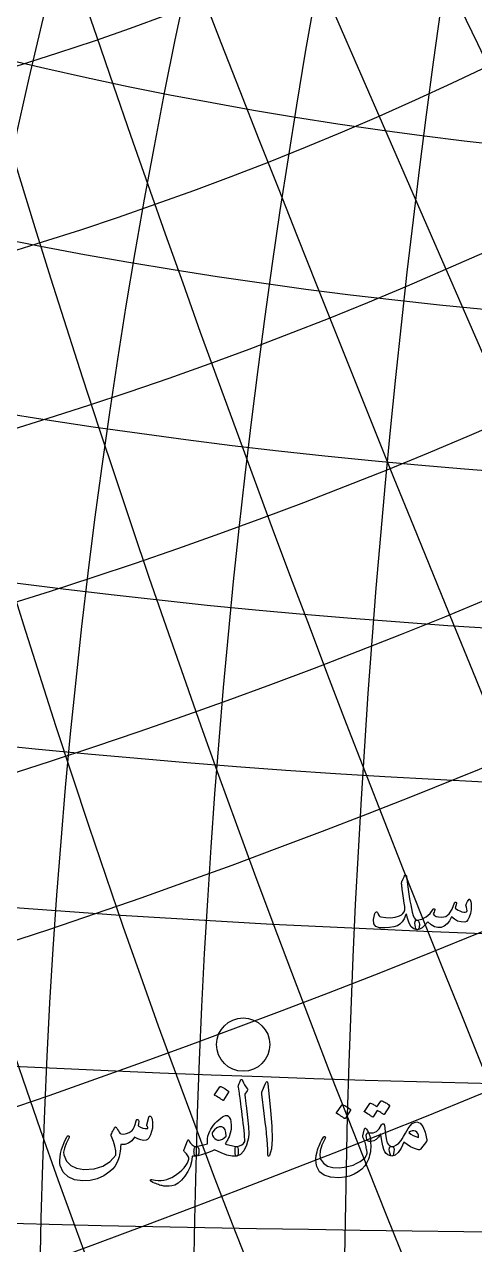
# Model space of a CAD drawing. Header units: millimetres. Extents: x -92 to 92, y -92 to 120.
# Drawn here: x -23.43 to -11.78, y 3.49 to 35.02 of the extents above; entities that cross this region are included whole.
import ezdxf

# ---------------------------------------------------------------- set-up
doc = ezdxf.new("R2010")
doc.units = ezdxf.units.MM
for name, color, linetype in [('ENGRAVE', 7, 'Continuous'), ('ENGRAVE_FINE', 8, 'Continuous'), ('TEXT', 5, 'Continuous')]:
    doc.layers.add(name, color=color, linetype=linetype)

msp = doc.modelspace()

# ---------------------------------------------------------------- linework, layer by layer
at = {"layer": 'ENGRAVE'}
for centre, radius in [((0, 0), 92.5), ((0, 0), 90.2338), ((0, 0), 86.025), ((0, 0), 86.025), ((-17.7686, 8.6602), 0.6882)]:
    msp.add_circle(centre, radius, dxfattribs=at)
for centre, radius, start, end in [((15.1685, 0), 87.3521, 100, 260), ((31.3105, 0), 91.5459, 110, 250), ((49.6666, 0), 99.3331, 120, 240), ((72.1835, 0), 112.2977, 130, 230), ((102.5206, 0), 133.8311, 140, 220), ((148.9997, 0), 172.05, 150, 210), ((236.3517, 0), 251.5203, 160, 200), ((0, 133.8311), 102.5206, 230, 310), ((0, 172.05), 148.9997, 240, 300), ((0, 251.5203), 236.3517, 250, 290), ((0, 495.3982), 487.872, 260, 280)]:
    msp.add_arc(centre, radius, start, end, dxfattribs=at)
at = {"layer": 'ENGRAVE_FINE'}
msp.add_lwpolyline([(34.4171, -78.8401), (-34.4171, 78.8401)], dxfattribs=at)
for centre, radius, start, end in [((7.5262, 0), 86.3536, 95, 265), ((23.0503, 0), 89.0596, 105, 255), ((40.1141, 0), 94.9181, 115, 245), ((60.2354, 0), 105.0171, 125, 235), ((86.025, 0), 121.6577, 135, 225), ((122.8564, 0), 149.98, 145, 215), ((184.4812, 0), 203.5525, 155, 205), ((-6.8976, -3.0111), 86.3536, 298.583333, 108.583334), ((-44.9283, 102.9185), 72.1835, 243.583333, 343.583333), ((-13.9016, -6.0687), 87.3521, 303.583333, 103.583333), ((-48.6731, 111.4968), 86.025, 248.583333, 338.583333), ((-21.1251, -9.222), 89.0596, 308.583333, 98.583333), ((6.8976, 3.0111), 86.3536, 118.583333, 288.583334), ((13.9016, 6.0687), 87.3521, 123.583333, 283.583333), ((21.1251, 9.222), 89.0596, 128.583333, 278.583333), ((28.6955, 12.5268), 91.5459, 133.583333, 273.583333), ((36.7638, 16.049), 94.9181, 138.583333, 268.583333), ((45.5184, 19.8707), 99.3331, 143.583333, 263.583333), ((55.2044, 24.0991), 105.0171, 148.583333, 258.583333), ((66.1547, 28.8794), 112.2977, 153.583333, 253.583333), ((78.8401, 34.4171), 121.6577, 158.583333, 248.583333), ((93.958, 41.0167), 133.8311, 163.583333, 243.583333), ((112.5954, 49.1527), 149.98, 168.583333, 238.583333), ((136.5551, 59.6122), 172.05, 173.583333, 233.583333), ((169.0732, 73.8077), 203.5525, 178.583333, 228.583333), ((-28.6955, -12.5268), 91.5459, 313.583333, 93.583333), ((216.6114, 94.5602), 251.5203, 183.583333, 223.583333), ((294.2353, 128.4463), 332.3751, 188.583333, 218.583333), ((447.1245, 195.189), 495.3982, 193.583333, 213.583333), ((901.1467, 393.3892), 987.0262, 198.5833333, 208.5833333), ((-901.1467, -393.3892), 987.0262, 18.5833333, 28.5833333), ((-447.1245, -195.189), 495.3982, 13.583333, 33.583333), ((-294.2353, -128.4463), 332.3751, 8.583333, 38.583333), ((-216.6114, -94.5602), 251.5203, 3.583333, 43.583333), ((-169.0732, -73.8077), 203.5525, 358.583333, 48.583333), ((-136.5551, -59.6122), 172.05, 353.583333, 53.583333), ((-112.5954, -49.1527), 149.98, 348.583333, 58.583333), ((-93.958, -41.0167), 133.8311, 343.583333, 63.583333), ((-78.8401, -34.4171), 121.6577, 338.583333, 68.583333), ((-66.1547, -28.8794), 112.2977, 333.583333, 73.583333), ((-55.2044, -24.0991), 105.0171, 328.583333, 78.583333), ((-45.5184, -19.8707), 99.3331, 323.583333, 83.583333), ((-36.7638, -16.049), 94.9181, 318.583333, 88.583333), ((-53.5435, 122.6535), 102.5206, 253.583333, 333.583333), ((-60.0044, 137.4536), 122.8564, 258.583333, 328.583333), ((-68.8342, 157.6802), 148.9997, 263.583333, 323.583333), ((-81.4378, 186.5516), 184.4812, 268.583333, 318.583333), ((-100.6288, 230.5131), 236.3517, 273.583333, 313.583333), ((-132.9774, 304.6148), 321.0497, 278.583333, 308.583333), ((0, 149.98), 122.8564, 235, 305), ((-198.2001, 454.0221), 487.872, 283.583333, 303.583333), ((-394.8919, 904.5889), 983.2702, 288.5833333, 298.5833333), ((0, 203.5525), 184.4812, 245, 295), ((394.8919, -904.5889), 983.2702, 108.5833333, 118.5833333), ((0, 332.3751), 321.0497, 255, 285), ((198.2001, -454.0221), 487.872, 103.583333, 123.583333), ((132.9774, -304.6148), 321.0497, 98.583333, 128.583333), ((0, 987.0262), 983.2702, 265, 275), ((100.6288, -230.5131), 236.3517, 93.583333, 133.583333)]:
    msp.add_arc(centre, radius, start, end, dxfattribs=at)
at = {"layer": 'TEXT'}
for points in [[(-13.2732, 11.876), (-13.2531, 11.8663), (-13.2372, 11.8511), (-13.2254, 11.8303), (-13.2177, 11.8039), (-13.2127, 11.7713), (-13.2115, 11.7401), (-13.2141, 11.7102), (-13.2205, 11.6818), (-13.2301, 11.6575), (-13.242, 11.6402), (-13.2564, 11.6298), (-13.2732, 11.6263), (-13.3563, 11.6494), (-13.4252, 11.7075), (-13.4798, 11.8006), (-13.5202, 11.9288), (-13.5254, 11.9509), (-13.5299, 11.97), (-13.5337, 11.9863), (-13.5369, 11.9995), (-13.5393, 12.0098), (-13.541, 12.0172), (-13.5421, 12.0216), (-13.5424, 12.0231), (-13.5466, 12.0313), (-13.5507, 12.0335), (-13.5549, 12.0299), (-13.5591, 12.0203), (-13.6062, 11.9138), (-13.659, 11.8303), (-13.7172, 11.7695), (-13.7811, 11.7317), (-13.8737, 11.7026), (-13.9822, 11.6846), (-14.1068, 11.6776), (-14.2473, 11.6818), (-14.3411, 11.7108), (-14.3923, 11.781), (-14.4008, 11.8925), (-14.3666, 12.0453), (-14.3588, 12.0637), (-14.3492, 12.0772), (-14.338, 12.0859), (-14.325, 12.0897), (-14.3121, 12.0885), (-14.3014, 12.0821), (-14.2927, 12.0705), (-14.2861, 12.0536), (-14.2721, 12.0177), (-14.2549, 11.9905), (-14.2346, 11.972), (-14.2112, 11.9621), (-14.0799, 11.9419), (-13.9552, 11.9399), (-13.8371, 11.9558), (-13.7256, 11.9898), (-13.6772, 12.0151), (-13.6375, 12.0495), (-13.6064, 12.0928), (-13.584, 12.1452), (-13.5854, 12.17), (-13.5924, 12.2278), (-13.6048, 12.3185), (-13.6229, 12.4421), (-13.6321, 12.5083), (-13.6402, 12.5681), (-13.6473, 12.6214), (-13.6534, 12.6683), (-13.6586, 12.7085), (-13.6631, 12.7415), (-13.6669, 12.7674), (-13.6701, 12.7862), (-13.6727, 12.815), (-13.6721, 12.8404), (-13.6685, 12.8622), (-13.6617, 12.8806), (-13.651, 12.9034), (-13.6409, 12.9246), (-13.6316, 12.9443), (-13.6229, 12.9625), (-13.6151, 12.979), (-13.6083, 12.994), (-13.6026, 13.0075), (-13.5979, 13.0193), (-13.5931, 13.0289), (-13.5868, 13.0353), (-13.5792, 13.0386), (-13.5702, 13.0388), (-13.5603, 13.0349), (-13.5528, 13.0291), (-13.5478, 13.0211), (-13.5452, 13.011), (-13.5283, 12.8691), (-13.5108, 12.7346), (-13.4929, 12.6075), (-13.4744, 12.4879), (-13.4556, 12.3758), (-13.4366, 12.2711), (-13.4175, 12.1739), (-13.3981, 12.0842), (-13.3747, 12.0004), (-13.3461, 11.9378), (-13.3123, 11.8963), (-13.2732, 11.876)], [(-11.9274, 12.4172), (-11.9213, 12.4213), (-11.9142, 12.4199), (-11.906, 12.413), (-11.8968, 12.4005), (-11.887, 12.3794), (-11.8795, 12.3492), (-11.8745, 12.31), (-11.8719, 12.2618), (-11.871, 12.207), (-11.8739, 12.1535), (-11.8807, 12.1015), (-11.8913, 12.0509), (-11.9222, 11.9524), (-11.9565, 11.8816), (-11.9943, 11.8386), (-12.0356, 11.8233), (-12.1332, 11.829), (-12.2236, 11.8545), (-12.3067, 11.8998), (-12.3825, 11.9648), (-12.4345, 11.8623), (-12.4962, 11.7824), (-12.5677, 11.725), (-12.6489, 11.6901), (-12.734, 11.6825), (-12.8202, 11.704), (-12.9075, 11.7546), (-12.9957, 11.8344), (-13.0672, 11.7434), (-13.1373, 11.6783), (-13.2059, 11.6393), (-13.2732, 11.6263), (-13.2868, 11.6339), (-13.2996, 11.6568), (-13.3117, 11.695), (-13.3232, 11.7484), (-13.3273, 11.8011), (-13.3204, 11.84), (-13.3024, 11.8649), (-13.2732, 11.876), (-13.1452, 11.905), (-13.0332, 11.9614), (-12.9371, 12.0451), (-12.857, 12.1563), (-12.8527, 12.1624), (-12.848, 12.1667), (-12.8429, 12.1693), (-12.8376, 12.1702), (-12.831, 12.1695), (-12.8251, 12.1674), (-12.8199, 12.1639), (-12.8154, 12.1591), (-12.8128, 12.1442), (-12.8188, 12.1189), (-12.8336, 12.0831), (-12.857, 12.037), (-12.8263, 12.0014), (-12.7786, 11.9752), (-12.7139, 11.9584), (-12.6322, 11.951), (-12.5304, 11.9723), (-12.4414, 12.0418), (-12.3653, 12.1596), (-12.302, 12.3256), (-12.2989, 12.3341), (-12.295, 12.3402), (-12.2905, 12.3438), (-12.2853, 12.345), (-12.2775, 12.3443), (-12.2708, 12.3422), (-12.265, 12.3388), (-12.2604, 12.3339), (-12.2569, 12.327), (-12.2548, 12.32), (-12.2541, 12.3131), (-12.2548, 12.3062), (-12.2826, 12.1896), (-12.2501, 12.1608), (-12.2111, 12.1355), (-12.1655, 12.1136), (-12.1133, 12.0953), (-12.0625, 12.0833), (-12.0238, 12.0807), (-11.9973, 12.0875), (-11.9829, 12.1036), (-11.9782, 12.1282), (-11.9808, 12.1633), (-11.9907, 12.2087), (-12.0078, 12.2645), (-12.0049, 12.2803), (-11.9905, 12.311), (-11.9647, 12.3566), (-11.9274, 12.4172)], [(-18.3708, 7.5682), (-18.3673, 7.5717), (-18.3625, 7.5738), (-18.3562, 7.5745), (-18.3486, 7.5738), (-18.2946, 7.5519), (-18.2438, 7.5252), (-18.1961, 7.4936), (-18.1516, 7.4572), (-18.1472, 7.4517), (-18.1453, 7.4461), (-18.1458, 7.4406), (-18.1488, 7.435), (-18.2792, 7.2241), (-18.2841, 7.2191), (-18.2903, 7.2179), (-18.2979, 7.2205), (-18.307, 7.2269), (-18.3148, 7.2325), (-18.3271, 7.2408), (-18.3439, 7.2519), (-18.3652, 7.2658), (-18.3914, 7.2824), (-18.4228, 7.3018), (-18.4594, 7.324), (-18.5012, 7.349), (-18.5068, 7.3532), (-18.5095, 7.3573), (-18.5095, 7.3615), (-18.5068, 7.3657)], [(-17.8907, 7.6099), (-17.872, 7.6551), (-17.8574, 7.691), (-17.847, 7.7176), (-17.8408, 7.7347), (-17.8359, 7.7457), (-17.8297, 7.7535), (-17.822, 7.7581), (-17.813, 7.7597), (-17.8028, 7.758), (-17.7943, 7.7528), (-17.7875, 7.7441), (-17.7825, 7.732), (-17.7594, 7.6725), (-17.7318, 7.6189), (-17.6998, 7.5712), (-17.6632, 7.5294), (-17.6529, 7.516), (-17.65, 7.5009), (-17.6543, 7.4841), (-17.6659, 7.4656), (-17.727, 7.3795), (-17.7228, 7.341), (-17.7187, 7.3032), (-17.7145, 7.2661), (-17.7103, 7.2297), (-17.7062, 7.1939), (-17.702, 7.1589), (-17.6978, 7.1246), (-17.6937, 7.0909), (-17.6554, 6.7794), (-17.6319, 6.5359), (-17.6234, 6.3604), (-17.6299, 6.2529), (-17.6822, 6.0578), (-17.7506, 5.9136), (-17.8349, 5.8205), (-17.9351, 5.7784), (-17.9379, 5.7784), (-17.9407, 5.7784), (-17.9434, 5.7784), (-17.9462, 5.7784), (-17.9627, 5.794), (-17.9733, 5.8297), (-17.978, 5.8855), (-17.9767, 5.9615), (-17.9741, 5.9896), (-17.9663, 6.0101), (-17.9533, 6.0229), (-17.9351, 6.0281), (-17.8647, 6.0421), (-17.8061, 6.0676), (-17.7592, 6.1046), (-17.7242, 6.153), (-17.7266, 6.2111), (-17.7308, 6.2772), (-17.737, 6.3512), (-17.745, 6.4333), (-17.7548, 6.5229), (-17.7662, 6.6199), (-17.7791, 6.7241), (-17.7936, 6.8356), (-17.8069, 6.9452), (-17.8193, 7.0438), (-17.8305, 7.1312), (-17.8408, 7.2075), (-17.8496, 7.2727), (-17.8567, 7.3268), (-17.8621, 7.3698), (-17.8657, 7.4017), (-17.8935, 7.5599), (-17.8944, 7.5755), (-17.8942, 7.589), (-17.893, 7.6005), (-17.8907, 7.6099)], [(-17.2025, 7.6376), (-17.176, 7.6889), (-17.1546, 7.707), (-17.1385, 7.6917), (-17.1276, 7.6432), (-17.0638, 6.9633), (-17.0258, 6.546), (-17.0173, 6.2126), (-17.0383, 5.9632), (-17.0887, 5.7978), (-17.0979, 5.7842), (-17.1061, 5.777), (-17.1132, 5.7759), (-17.1193, 5.7811), (-17.1241, 5.7893), (-17.1276, 5.7999), (-17.1297, 5.8129), (-17.1304, 5.8283), (-17.1304, 5.9485), (-17.1359, 6.076), (-17.147, 6.2107), (-17.1637, 6.3528), (-17.1673, 6.3899), (-17.1782, 6.4901), (-17.1964, 6.6535), (-17.2219, 6.88), (-17.283, 7.3823), (-17.2844, 7.409), (-17.283, 7.4336), (-17.2788, 7.4562), (-17.2719, 7.4767)], [(-15.2184, 7.0993), (-15.2149, 7.1027), (-15.2101, 7.1048), (-15.2038, 7.1055), (-15.1962, 7.1048), (-15.1422, 7.0829), (-15.0914, 7.0562), (-15.0437, 7.0247), (-14.9992, 6.9883), (-14.9948, 6.9827), (-14.9929, 6.9772), (-14.9934, 6.9716), (-14.9964, 6.9661), (-15.1268, 6.7552), (-15.1317, 6.7501), (-15.1379, 6.7489), (-15.1455, 6.7515), (-15.1546, 6.7579), (-15.1624, 6.7635), (-15.1747, 6.7718), (-15.1915, 6.7829), (-15.2128, 6.7968), (-15.239, 6.8134), (-15.2704, 6.8329), (-15.307, 6.8551), (-15.3488, 6.88), (-15.3544, 6.8842), (-15.3571, 6.8884), (-15.3571, 6.8925), (-15.3544, 6.8967)], [(-14.2083, 7.1992), (-14.2048, 7.2026), (-14.2, 7.2047), (-14.1937, 7.2054), (-14.1861, 7.2047), (-14.1588, 7.1945), (-14.1323, 7.1832), (-14.1067, 7.1709), (-14.082, 7.1575), (-14.058, 7.143), (-14.0345, 7.127), (-14.0115, 7.1097), (-13.9891, 7.0909), (-13.9847, 7.0852), (-13.9828, 7.0791), (-13.9833, 7.0727), (-13.9863, 7.066), (-14.1195, 6.8551), (-14.1231, 6.8523), (-14.1285, 6.8523), (-14.1356, 6.8551), (-14.1445, 6.8606), (-14.1505, 6.8657), (-14.1604, 6.8727), (-14.1741, 6.8817), (-14.1916, 6.8925), (-14.2131, 6.9054), (-14.2388, 6.9206), (-14.2686, 6.938), (-14.3026, 6.9577), (-14.4081, 6.794), (-14.4129, 6.789), (-14.4192, 6.7878), (-14.4268, 6.7904), (-14.4358, 6.7968), (-14.4436, 6.8023), (-14.456, 6.8107), (-14.4728, 6.8218), (-14.4941, 6.8356), (-14.5203, 6.8523), (-14.5517, 6.8717), (-14.5883, 6.8939), (-14.6301, 6.9189), (-14.6344, 6.923), (-14.6363, 6.9272), (-14.6358, 6.9314), (-14.6329, 6.9355), (-14.4969, 7.1381), (-14.4934, 7.1416), (-14.4886, 7.1437), (-14.4823, 7.1443), (-14.4747, 7.1437), (-14.4514, 7.1361), (-14.4289, 7.1273), (-14.407, 7.1174), (-14.3859, 7.1062), (-14.3654, 7.094), (-14.3456, 7.0809), (-14.3266, 7.0669), (-14.3082, 7.0521)], [(-20.2106, 6.7857), (-20.2058, 6.7978), (-20.1995, 6.8065), (-20.1919, 6.8117), (-20.1829, 6.8134), (-20.1712, 6.812), (-20.1614, 6.8079), (-20.1532, 6.8009), (-20.1468, 6.7912), (-20.131, 6.7565), (-20.1197, 6.7135), (-20.113, 6.6622), (-20.1107, 6.6025), (-20.1168, 6.5051), (-20.135, 6.4124), (-20.1653, 6.3247), (-20.2078, 6.2418), (-20.2224, 6.2218), (-20.2384, 6.2064), (-20.2557, 6.1955), (-20.2744, 6.1891), (-20.3423, 6.1847), (-20.4153, 6.1967), (-20.4935, 6.225), (-20.5769, 6.2695), (-20.6472, 6.1733), (-20.7302, 6.1093), (-20.8261, 6.0775), (-20.9349, 6.0781), (-20.9384, 6.0195), (-20.9436, 5.9632), (-20.9502, 5.9092), (-20.9585, 5.8574), (-20.9683, 5.8076), (-20.9796, 5.7593), (-20.9926, 5.7125), (-21.007, 5.6674), (-21.0407, 5.5858), (-21.0861, 5.5106), (-21.1434, 5.4415), (-21.2124, 5.3788), (-21.3739, 5.2712), (-21.5447, 5.1956), (-21.7249, 5.1519), (-21.9145, 5.1401), (-22.128, 5.1691), (-22.2967, 5.2449), (-22.4207, 5.3675), (-22.5, 5.5369), (-22.5107, 5.598), (-22.5125, 5.6701), (-22.5052, 5.7534), (-22.4889, 5.8477), (-22.4627, 5.9511), (-22.4258, 6.0586), (-22.3781, 6.1703), (-22.3196, 6.2862), (-22.3149, 6.2935), (-22.3092, 6.2987), (-22.3024, 6.3018), (-22.2946, 6.3028), (-22.2868, 6.3021), (-22.2801, 6.3001), (-22.2743, 6.2966), (-22.2697, 6.2917), (-22.2665, 6.2846), (-22.2655, 6.2772), (-22.2665, 6.2694), (-22.2697, 6.2612), (-22.3439, 6.107), (-22.3918, 5.9802), (-22.4133, 5.8809), (-22.4084, 5.8089), (-22.3383, 5.6502), (-22.228, 5.5348), (-22.0775, 5.4629), (-21.8867, 5.4343), (-21.62, 5.4512), (-21.3941, 5.5189), (-21.2093, 5.6372), (-21.0653, 5.8061), (-21.0658, 5.9174), (-21.084, 6.035), (-21.1199, 6.1589), (-21.1735, 6.289), (-21.1803, 6.3021), (-21.1839, 6.3139), (-21.1845, 6.3243), (-21.1819, 6.3334), (-21.1669, 6.3643), (-21.1527, 6.3934), (-21.1392, 6.4205), (-21.1264, 6.4457), (-21.1142, 6.4687), (-21.1028, 6.4891), (-21.092, 6.5069), (-21.082, 6.5221), (-21.0762, 6.5285), (-21.0702, 6.5311), (-21.0638, 6.5299), (-21.057, 6.5248), (-21.0535, 6.521), (-21.0487, 6.5151), (-21.0424, 6.5071), (-21.0348, 6.4971), (-21.0261, 6.4849), (-21.0167, 6.4707), (-21.0067, 6.4544), (-20.9959, 6.436), (-20.9741, 6.4006), (-20.9557, 6.375), (-20.9408, 6.359), (-20.9293, 6.3528), (-20.8572, 6.3467), (-20.785, 6.359), (-20.7129, 6.3897), (-20.6407, 6.4388), (-20.6145, 6.4714), (-20.5887, 6.5248), (-20.5632, 6.5991), (-20.5381, 6.6941), (-20.5356, 6.7031), (-20.5311, 6.7108), (-20.5245, 6.717), (-20.5159, 6.7219), (-20.5077, 6.725), (-20.4999, 6.726), (-20.4924, 6.725), (-20.4853, 6.7219), (-20.4748, 6.7045), (-20.4708, 6.6719), (-20.4734, 6.624), (-20.4826, 6.5609), (-20.4265, 6.5266), (-20.3667, 6.504), (-20.3031, 6.4933), (-20.2356, 6.4943), (-20.2365, 6.5146), (-20.2391, 6.5311), (-20.2434, 6.5437), (-20.2495, 6.5526), (-20.2564, 6.5609), (-20.2606, 6.5692), (-20.2619, 6.5776), (-20.2606, 6.5859)], [(-18.1987, 6.8301), (-18.1947, 6.83), (-18.1911, 6.8297), (-18.1878, 6.8293), (-18.1849, 6.8287), (-18.1821, 6.8279), (-18.1793, 6.827), (-18.1765, 6.8258), (-18.1738, 6.8245), (-18.1434, 6.7994), (-18.119, 6.7656), (-18.1004, 6.7231), (-18.0877, 6.6719), (-18.0772, 6.568), (-18.0815, 6.4672), (-18.1007, 6.3696), (-18.1349, 6.2751), (-18.145, 6.2529), (-18.1557, 6.2307), (-18.1672, 6.2085), (-18.1793, 6.1863), (-18.1921, 6.1641), (-18.2057, 6.1419), (-18.2199, 6.1197), (-18.2348, 6.0975), (-18.1925, 6.083), (-18.1516, 6.0701), (-18.112, 6.0587), (-18.0739, 6.0489), (-18.0371, 6.0408), (-18.0017, 6.0347), (-17.9677, 6.0304), (-17.9351, 6.0281), (-17.9226, 6.0238), (-17.9129, 6.0108), (-17.906, 5.9891), (-17.9018, 5.9587), (-17.8976, 5.8819), (-17.9018, 5.8262), (-17.9143, 5.7917), (-17.9351, 5.7784), (-18.0541, 5.779), (-18.189, 5.8061), (-18.3399, 5.8595), (-18.5068, 5.9393), (-18.5628, 5.9129), (-18.6254, 5.8866), (-18.6946, 5.8602), (-18.7704, 5.8339), (-18.8462, 5.8096), (-18.9071, 5.7922), (-18.953, 5.7818), (-18.9841, 5.7784), (-18.9997, 5.7822), (-19.0132, 5.7936), (-19.0246, 5.8127), (-19.034, 5.8394), (-19.0376, 5.8547), (-19.0399, 5.8699), (-19.041, 5.8852), (-19.0409, 5.9005), (-19.04, 5.9157), (-19.0385, 5.931), (-19.0365, 5.9462), (-19.034, 5.9615), (-19.0257, 5.9896), (-19.0146, 6.0101), (-19.0007, 6.0229), (-18.9841, 6.0281), (-18.9443, 6.0353), (-18.9057, 6.043), (-18.868, 6.0513), (-18.8314, 6.06), (-18.7955, 6.0693), (-18.76, 6.0791), (-18.7248, 6.0894), (-18.6899, 6.1003), (-18.6951, 6.1625), (-18.6913, 6.2272), (-18.6785, 6.2943), (-18.6566, 6.3639), (-18.6324, 6.4199), (-18.6042, 6.4742), (-18.5721, 6.5267), (-18.5359, 6.5776), (-18.4954, 6.6266), (-18.4502, 6.674), (-18.4004, 6.7196), (-18.3458, 6.7635), (-18.3033, 6.7926), (-18.2646, 6.8134), (-18.2298, 6.8259), (-18.1987, 6.8301)], [(-13.2814, 6.6608), (-13.1945, 6.6299), (-13.1226, 6.5429), (-13.0655, 6.3996), (-13.0234, 6.2002), (-13.0218, 6.1858), (-13.0227, 6.1731), (-13.026, 6.1622), (-13.0317, 6.153), (-13.1843, 5.9615), (-13.1949, 5.9499), (-13.2072, 5.9428), (-13.2213, 5.9402), (-13.237, 5.9421), (-13.3408, 5.9775), (-13.4382, 6.0226), (-13.5295, 6.0774), (-13.6144, 6.1419), (-13.6829, 5.9828), (-13.758, 5.8692), (-13.8397, 5.8011), (-13.928, 5.7784), (-13.9379, 5.782), (-13.9481, 5.7929), (-13.9587, 5.8111), (-13.9696, 5.8366), (-13.9865, 5.8998), (-13.9925, 5.9504), (-13.9878, 5.9886), (-13.9724, 6.0142), (-13.9634, 6.0203), (-13.953, 6.0246), (-13.9412, 6.0272), (-13.928, 6.0281), (-13.8649, 6.0389), (-13.8031, 6.0683), (-13.7428, 6.1166), (-13.6838, 6.1835), (-13.658, 6.2224), (-13.6193, 6.2862), (-13.5678, 6.375), (-13.5034, 6.4888), (-13.4531, 6.564), (-13.3994, 6.6178), (-13.3421, 6.65), (-13.2814, 6.6608)], [(-18.3236, 6.5359), (-18.3887, 6.5323), (-18.4506, 6.5075), (-18.5094, 6.4615), (-18.565, 6.3944), (-18.5746, 6.3722), (-18.5727, 6.3445), (-18.5593, 6.3112), (-18.5345, 6.2723), (-18.5017, 6.2359), (-18.4672, 6.2099), (-18.431, 6.1943), (-18.393, 6.1891), (-18.3514, 6.1958), (-18.307, 6.2161), (-18.2598, 6.2499), (-18.2098, 6.2973), (-18.2138, 6.3902), (-18.2341, 6.461), (-18.2707, 6.5096), (-18.3236, 6.5359)], [(-14.5496, 6.4305), (-14.5337, 6.4025), (-14.5194, 6.3712), (-14.5067, 6.3366), (-14.4955, 6.2987), (-14.4862, 6.2573), (-14.4792, 6.2123), (-14.4744, 6.1636), (-14.4719, 6.1114), (-14.4704, 6.0577), (-14.4712, 6.0049), (-14.4745, 5.9529), (-14.4802, 5.9018), (-14.4884, 5.8515), (-14.499, 5.8016), (-14.512, 5.7522), (-14.5274, 5.7034), (-14.5689, 5.6108), (-14.6266, 5.5244), (-14.7007, 5.4443), (-14.791, 5.3704), (-14.8967, 5.308), (-15.0165, 5.2622), (-15.1506, 5.2331), (-15.2989, 5.2206), (-15.511, 5.2332), (-15.6756, 5.2851), (-15.7926, 5.3761), (-15.8622, 5.5064), (-15.8828, 5.6002), (-15.8892, 5.6958), (-15.8814, 5.7931), (-15.8594, 5.8921), (-15.8435, 5.9429), (-15.8261, 5.9924), (-15.8074, 6.0407), (-15.7873, 6.0878), (-15.7658, 6.1338), (-15.7429, 6.179), (-15.7186, 6.2233), (-15.6929, 6.2668), (-15.6861, 6.274), (-15.6797, 6.2792), (-15.6737, 6.2824), (-15.6679, 6.2834), (-15.6603, 6.2825), (-15.6541, 6.2799), (-15.6492, 6.2756), (-15.6457, 6.2695), (-15.6438, 6.2622), (-15.6437, 6.2543), (-15.6452, 6.2456), (-15.6485, 6.2362), (-15.7307, 6.0654), (-15.7775, 5.9192), (-15.789, 5.7976), (-15.7651, 5.7007), (-15.6924, 5.5952), (-15.5882, 5.5231), (-15.4524, 5.4842), (-15.285, 5.4787), (-15.1575, 5.492), (-15.0387, 5.5154), (-14.9286, 5.5489), (-14.8271, 5.5924), (-14.7418, 5.641), (-14.6717, 5.6923), (-14.6169, 5.7464), (-14.5774, 5.8033), (-14.576, 5.8064), (-14.5746, 5.8099), (-14.5732, 5.814), (-14.5718, 5.8186), (-14.5704, 5.8239), (-14.569, 5.83), (-14.5676, 5.8371), (-14.5663, 5.845), (-14.5644, 5.8551), (-14.5642, 5.8689), (-14.5657, 5.8863), (-14.569, 5.9074), (-14.5735, 5.9321), (-14.5787, 5.9605), (-14.5846, 5.9925), (-14.5912, 6.0281), (-14.6068, 6.0994), (-14.6259, 6.1634), (-14.6485, 6.2201), (-14.6745, 6.2695), (-14.6766, 6.277), (-14.6773, 6.2855), (-14.6766, 6.295), (-14.6745, 6.3056), (-14.6273, 6.4804), (-14.6244, 6.4889), (-14.6211, 6.495), (-14.6174, 6.4986), (-14.6134, 6.4999), (-14.6107, 6.5007), (-14.6079, 6.5005), (-14.6051, 6.4993), (-14.6023, 6.4971), (-14.5907, 6.4867), (-14.5781, 6.4721), (-14.5644, 6.4534), (-14.5496, 6.4305)], [(-13.928, 5.7784), (-13.9837, 5.7917), (-14.0314, 5.8151), (-14.0711, 5.8486), (-14.1028, 5.8921), (-14.1282, 5.9533), (-14.1542, 6.0482), (-14.1809, 6.1767), (-14.2083, 6.3389), (-14.21, 6.3453), (-14.2124, 6.3479), (-14.2156, 6.3467), (-14.2194, 6.3417), (-14.2681, 6.2674), (-14.3255, 6.2113), (-14.3916, 6.1731), (-14.4664, 6.153), (-14.509, 6.1556), (-14.5427, 6.1745), (-14.5673, 6.2097), (-14.5829, 6.2612), (-14.5857, 6.3196), (-14.5746, 6.359), (-14.5496, 6.3793), (-14.5108, 6.3805), (-14.4105, 6.3786), (-14.3234, 6.4117), (-14.2496, 6.4799), (-14.1889, 6.5831), (-14.18, 6.5998), (-14.1701, 6.6109), (-14.1592, 6.6164), (-14.1472, 6.6164), (-14.1349, 6.6117), (-14.1257, 6.6032), (-14.1197, 6.5909), (-14.1167, 6.5748), (-14.0995, 6.4114), (-14.0813, 6.282), (-14.0621, 6.1866), (-14.0418, 6.1252), (-14.0191, 6.0869), (-13.9925, 6.0579), (-13.9622, 6.0383), (-13.928, 6.0281), (-13.8963, 6.0156), (-13.876, 5.9893), (-13.8671, 5.949), (-13.8697, 5.8949), (-13.8796, 5.8418), (-13.8926, 5.8047), (-13.9088, 5.7836), (-13.928, 5.7784)], [(-13.4812, 6.3889), (-13.4292, 6.3455), (-13.3702, 6.3098), (-13.3043, 6.2817), (-13.2315, 6.2612), (-13.2355, 6.3158), (-13.2502, 6.3604), (-13.2757, 6.3949), (-13.312, 6.4194), (-13.3538, 6.432), (-13.3959, 6.4312), (-13.4384, 6.4168), (-13.4812, 6.3889)], [(-19.2976, 5.9504), (-19.2116, 6.1724), (-19.2021, 6.1901), (-19.1929, 6.1988), (-19.184, 6.1984), (-19.1755, 6.1891), (-19.1523, 6.1502), (-19.1297, 6.1169), (-19.1079, 6.0892), (-19.0867, 6.067), (-19.0635, 6.05), (-19.0382, 6.0378), (-19.0108, 6.0305), (-18.9813, 6.0281), (-18.9521, 6.0205), (-18.9313, 5.9976), (-18.9188, 5.9594), (-18.9147, 5.906), (-18.9188, 5.8522), (-18.9313, 5.813), (-18.9521, 5.7884), (-18.9813, 5.7784), (-19.0037, 5.7773), (-19.0264, 5.777), (-19.0494, 5.7773), (-19.0729, 5.7784), (-19.0769, 5.7773), (-19.0805, 5.7742), (-19.0838, 5.769), (-19.0867, 5.7617), (-19.1017, 5.6304), (-19.1381, 5.5029), (-19.196, 5.3793), (-19.2754, 5.2594), (-19.3641, 5.1552), (-19.4496, 5.0784), (-19.532, 5.0289), (-19.6112, 5.0069), (-19.6858, 5.0012), (-19.7541, 5.0007), (-19.8162, 5.0053), (-19.8721, 5.0152), (-19.8994, 5.0229), (-19.9286, 5.0319), (-19.9597, 5.0423), (-19.9928, 5.0541), (-20.0275, 5.0676), (-20.0639, 5.0832), (-20.1018, 5.1009), (-20.1412, 5.1207), (-20.1511, 5.1252), (-20.1586, 5.1304), (-20.1636, 5.1363), (-20.1662, 5.1429), (-20.1679, 5.1517), (-20.1676, 5.1588), (-20.1652, 5.1642), (-20.1607, 5.1679), (-20.1548, 5.1711), (-20.1482, 5.1727), (-20.1409, 5.1725), (-20.1329, 5.1706), (-20.0455, 5.1529), (-19.9636, 5.1443), (-19.8873, 5.1446), (-19.8166, 5.154), (-19.7466, 5.1724), (-19.6782, 5.1973), (-19.6113, 5.2286), (-19.546, 5.2664), (-19.4821, 5.3103), (-19.4194, 5.3604), (-19.3579, 5.4165), (-19.2976, 5.4787), (-19.2524, 5.5354), (-19.2165, 5.5917), (-19.1899, 5.6478), (-19.1728, 5.7034), (-19.1778, 5.7423), (-19.1984, 5.7867), (-19.2347, 5.8366), (-19.2865, 5.8921), (-19.2956, 5.9041), (-19.3004, 5.9178), (-19.3011, 5.9332), (-19.2976, 5.9504)]]:
    msp.add_lwpolyline(points, close=True, dxfattribs=at)

doc.saveas('drawing.dxf')
